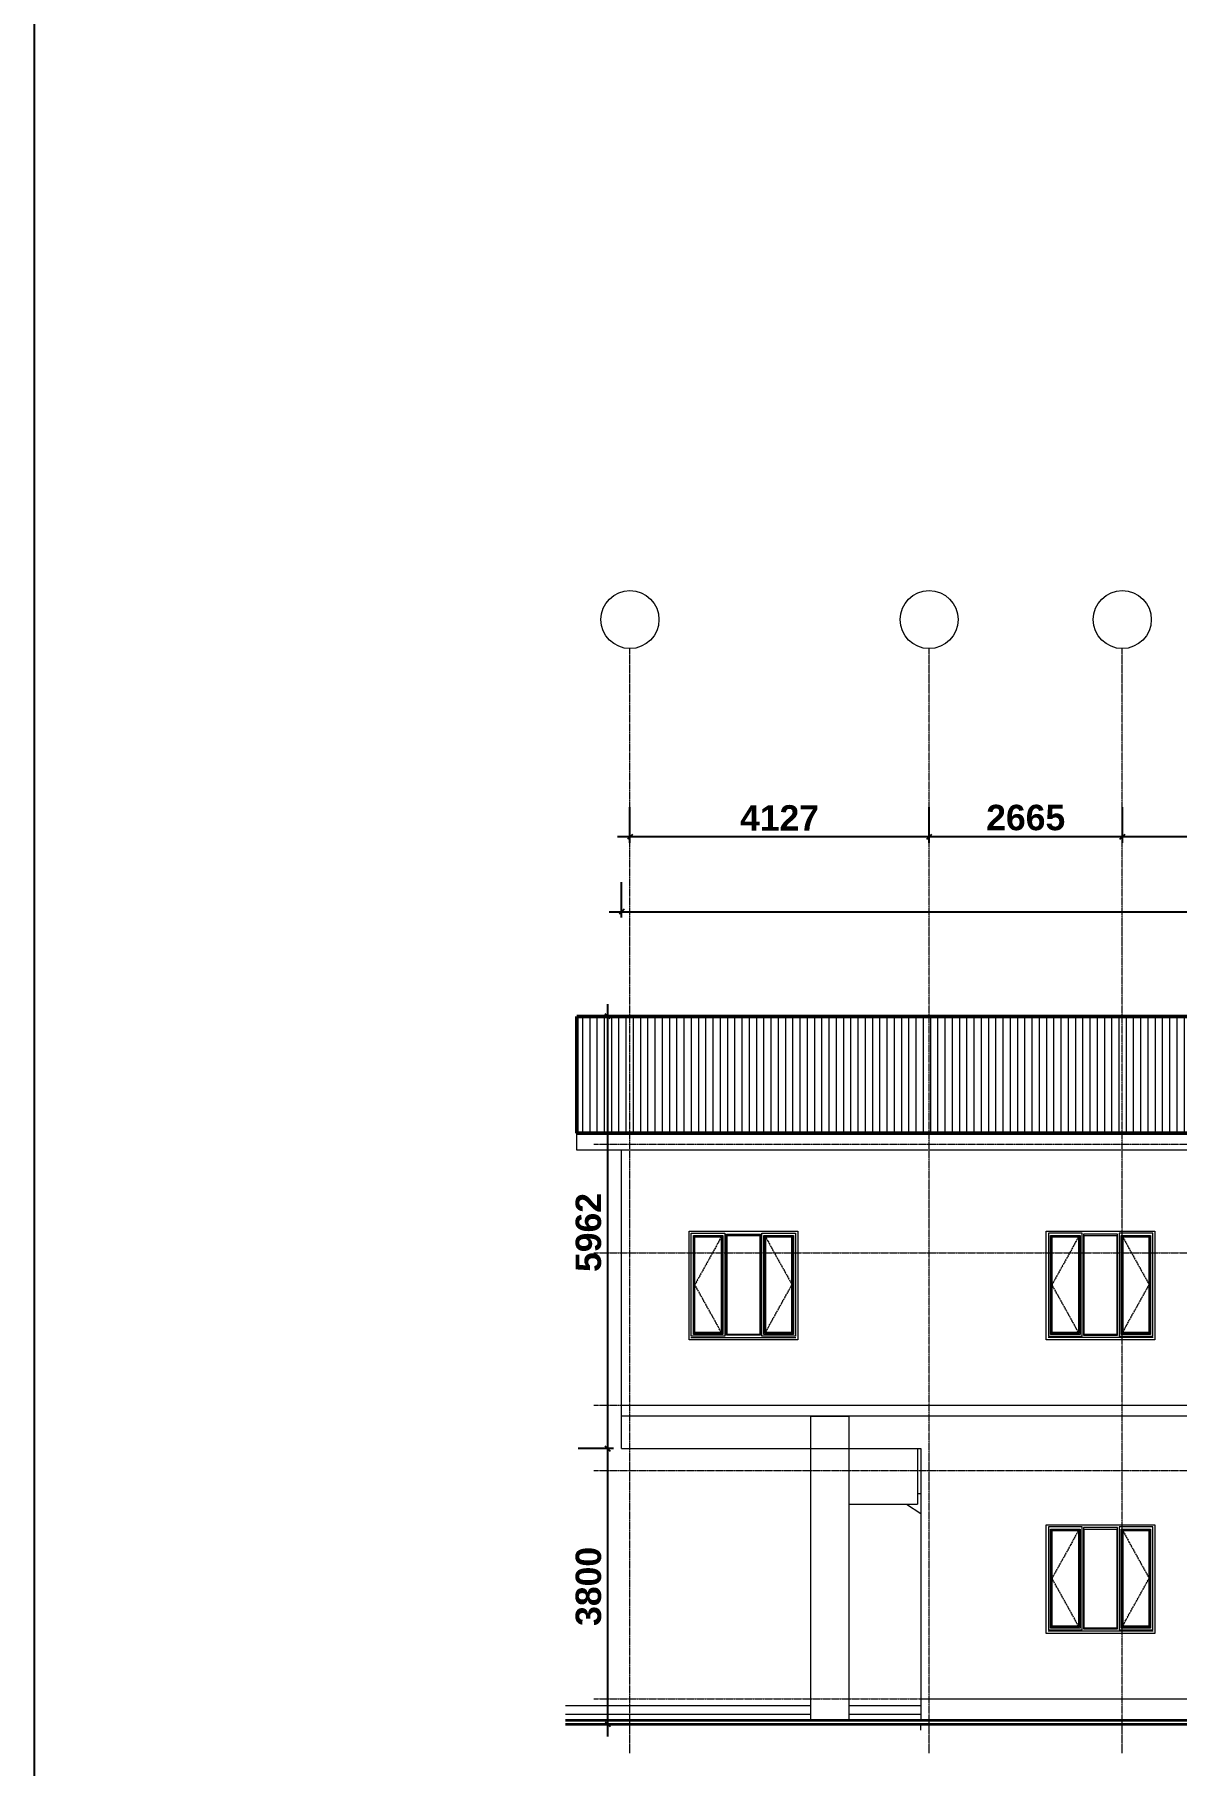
# Model space of a CAD drawing. Header units: inches. Extents: x 22 to 382261, y 22 to 371281.
# Drawn here: x 266401 to 282153, y 112689 to 136560 of the extents above; entities that cross this region are included whole.
import ezdxf

# ---------------------------------------------------------------- set-up
doc = ezdxf.new("R2010")
doc.units = ezdxf.units.IN
doc.header["$MEASUREMENT"] = 0
doc.linetypes.add('Centre', pattern=[31.75, 6.35, -4.7625, 15.875, -4.7625])
doc.linetypes.add('Grid Line 1_2_', pattern=[22.225, 12.7, -3.175, 3.175, -3.175])
for name, color, linetype, lineweight in [('A-ANNO-DIMS', 211, 'Continuous', 9), ('A-DETL-GENF', 92, 'Continuous', 9), ('A-DETL-THIN', 151, 'Continuous', 9), ('A-FLOR', 192, 'Continuous', 9), ('A-FLOR-LEVL', 51, 'Continuous', 9), ('A-GLAZ', 151, 'Continuous', 9), ('A-ROOF-OTLN', 132, 'Continuous', 9), ('I-WALL', 2, 'Continuous', 9), ('Q-CASE', 31, 'Continuous', 9), ('S-GRID', 1, 'Continuous', 9), ('S-GRID-IDEN', 1, 'Continuous', 9), ('S-STRS', 31, 'Continuous', 9)]:
    doc.layers.add(name, color=color, linetype=linetype, lineweight=lineweight)
doc.styles.add('Arial_B', font='arialbd.ttf', dxfattribs={"height": 350.793651})
doc.dimstyles.new('2', dxfattribs={"dimscale": 304.8, "dimtxt": 346.888196, "dimasz": 0.221354, "dimexe": 1.338583, "dimexo": 0.0625, "dimgap": 0.278871, "dimtad": 1, "dimdec": 0, "dimzin": 0, "dimdsep": 46, "dimtxsty": 'Arial_B', "dimblk1": 'OBLIQUE', "dimblk2": 'OBLIQUE', "dimsah": 1, "dimcen": 0.09, "dimdle": 0.557743, "dimazin": 0, "dimtfac": 1, "dimtdec": 4, "dimtix": 1, "dimtmove": 0, "dimatfit": 3, "dimfxl": 0.557743, "dimfxlon": 1, "dimtvp": 1, "dimtolj": 1, "dimtzin": 0, "dimarcsym": 2})

# ---------------------------------------------------------------- blocks, each defined once
blk = doc.blocks.new('Casework 1 - Casework 1-382926-Left Side Elevation - Callout 1')
at = {"layer": 'Q-CASE'}
for p, q in [((-23727, 207), (-20346, 207)), ((-20346, 203), (-23727, 203)), ((-23727, 90), (-20346, 90)), ((-19816, 207), (-18826, 207)), ((-18826, 203), (-19816, 203)), ((-19816, 90), (-18826, 90))]:
    blk.add_line(p, q, dxfattribs=at)
blk = doc.blocks.new('Casement - Plain-Triple _UK_ - W07 Casement - Plain-Triple _UK_-438158-Left Side Elevation - Callout 1')
at = {"layer": 'A-GLAZ'}
for p, q in [((-17066, 2670), (-17066, 1253)), ((-16601, 2670), (-17066, 2670)), ((-17036, 2640), (-16629, 2640)), ((-17036, 1275), (-17036, 2640)), ((-17016, 2620), (-17026, 2630)), ((-17026, 2630), (-17026, 1293)), ((-17026, 2630), (-16641, 2630)), ((-16641, 2630), (-16651, 2620)), ((-16641, 1293), (-16641, 2630)), ((-16629, 2640), (-16629, 1275)), ((-16601, 1253), (-16601, 2670)), ((-16111, 2660), (-16581, 2660)), ((-16581, 2660), (-16581, 1263)), ((-16571, 2640), (-16121, 2640)), ((-16571, 1275), (-16571, 2640)), ((-16121, 2640), (-16121, 1275)), ((-16111, 1263), (-16111, 2660)), ((-16091, 2670), (-16091, 1253)), ((-15626, 2670), (-16091, 2670)), ((-16063, 2640), (-15656, 2640)), ((-16063, 1275), (-16063, 2640)), ((-15666, 2630), (-16051, 2630)), ((-16051, 2630), (-16041, 2620)), ((-16051, 1293), (-16051, 2630)), ((-15676, 2620), (-15666, 2630)), ((-15666, 1293), (-15666, 2630)), ((-15656, 2640), (-15656, 1275)), ((-15626, 1253), (-15626, 2670)), ((-17016, 1303), (-17016, 2620)), ((-17016, 2620), (-16651, 2620)), ((-17016, 1303), (-17016, 2620)), ((-17016, 2620), (-16651, 2620)), ((-16651, 2620), (-16651, 1303)), ((-16651, 2620), (-16651, 1303)), ((-16041, 2620), (-15676, 2620)), ((-16041, 1303), (-16041, 2620)), ((-16041, 2620), (-16041, 1303)), ((-15676, 2620), (-16041, 2620)), ((-15676, 2620), (-15676, 1303)), ((-15676, 1303), (-15676, 2620)), ((-15621, 1234), (-17071, 1234)), ((-17066, 1253), (-16601, 1253)), ((-16629, 1275), (-17036, 1275)), ((-17016, 1303), (-17026, 1293)), ((-17026, 1293), (-16641, 1293)), ((-16651, 1303), (-17016, 1303)), ((-16651, 1303), (-17016, 1303)), ((-16651, 1303), (-16641, 1293)), ((-16581, 1263), (-16111, 1263)), ((-16121, 1275), (-16571, 1275)), ((-16091, 1253), (-15626, 1253)), ((-15656, 1275), (-16063, 1275)), ((-16041, 1303), (-16051, 1293)), ((-15666, 1293), (-16051, 1293)), ((-15676, 1303), (-16041, 1303)), ((-16041, 1303), (-15676, 1303)), ((-15676, 1303), (-15666, 1293))]:
    blk.add_line(p, q, dxfattribs=at)
at = {"layer": 'A-GLAZ', "linetype": 'Centre'}
for p, q in [((-16651, 2620), (-17016, 1962)), ((-16041, 2620), (-15676, 1962)), ((-16651, 1303), (-17016, 1962)), ((-16041, 1303), (-15676, 1962))]:
    blk.add_line(p, q, dxfattribs=at)
blk = doc.blocks.new('Casework 24 - Casework 23-690569-Left Side Elevation - Callout 1')
at = {"layer": 'Q-CASE'}
for p, q in [((-20346, 4200), (-19816, 4200)), ((-20346, 4200), (-20346, 0)), ((-19816, 0), (-19816, 4200))]:
    blk.add_line(p, q, dxfattribs=at)
blk = doc.blocks.new('Casement - Plain-Triple _UK_ - W07 Casement - Plain-Triple _UK_-853037-Left Side Elevation - Callout 1')
at = {"layer": 'A-GLAZ'}
for p, q in [((-21993, 6720), (-21528, 6720)), ((-21993, 5303), (-21993, 6720)), ((-21963, 5325), (-21963, 6690)), ((-21963, 6690), (-21556, 6690)), ((-21556, 6690), (-21556, 5325)), ((-21528, 6720), (-21528, 5303)), ((-21508, 6710), (-21038, 6710)), ((-21508, 5313), (-21508, 6710)), ((-21498, 5325), (-21498, 6690)), ((-21498, 6690), (-21048, 6690)), ((-21048, 6690), (-21048, 5325)), ((-21038, 6710), (-21038, 5313)), ((-21018, 5303), (-21018, 6720)), ((-21018, 6720), (-20553, 6720)), ((-20990, 5325), (-20990, 6690)), ((-20990, 6690), (-20583, 6690)), ((-20583, 6690), (-20583, 5325)), ((-20553, 6720), (-20553, 5303)), ((-21568, 6680), (-21953, 6680)), ((-21953, 6680), (-21943, 6670)), ((-21953, 6680), (-21953, 5343)), ((-21943, 6670), (-21578, 6670)), ((-21943, 5353), (-21943, 6670)), ((-21943, 6670), (-21578, 6670)), ((-21943, 5353), (-21943, 6670)), ((-21578, 6670), (-21568, 6680)), ((-21578, 6670), (-21578, 5353)), ((-21578, 6670), (-21578, 5353)), ((-21568, 6680), (-21568, 5343)), ((-20978, 6680), (-20978, 5343)), ((-20978, 6680), (-20593, 6680)), ((-20968, 6670), (-20978, 6680)), ((-20968, 5353), (-20968, 6670)), ((-20968, 6670), (-20603, 6670)), ((-20603, 6670), (-20968, 6670)), ((-20968, 6670), (-20968, 5353)), ((-20593, 6680), (-20603, 6670)), ((-20603, 6670), (-20603, 5353)), ((-20603, 5353), (-20603, 6670)), ((-20593, 5343), (-20593, 6680)), ((-21998, 5284), (-20548, 5284)), ((-21528, 5303), (-21993, 5303)), ((-21556, 5325), (-21963, 5325)), ((-21953, 5343), (-21943, 5353)), ((-21568, 5343), (-21953, 5343)), ((-21578, 5353), (-21943, 5353)), ((-21578, 5353), (-21943, 5353)), ((-21568, 5343), (-21578, 5353)), ((-21038, 5313), (-21508, 5313)), ((-21048, 5325), (-21498, 5325)), ((-20553, 5303), (-21018, 5303)), ((-20583, 5325), (-20990, 5325)), ((-20978, 5343), (-20968, 5353)), ((-20978, 5343), (-20593, 5343)), ((-20603, 5353), (-20968, 5353)), ((-20968, 5353), (-20603, 5353)), ((-20593, 5343), (-20603, 5353))]:
    blk.add_line(p, q, dxfattribs=at)
at = {"layer": 'A-GLAZ', "linetype": 'Centre'}
for p, q in [((-21578, 6670), (-21943, 6012)), ((-20968, 6670), (-20603, 6012)), ((-21578, 5353), (-21943, 6012)), ((-20968, 5353), (-20603, 6012))]:
    blk.add_line(p, q, dxfattribs=at)
blk = doc.blocks.new('Grid - Grid Head - Circle-749417-Left Side Elevation - Callout 1')
at = {"layer": 'S-GRID-IDEN'}
blk.add_circle((8484, 15184), 400, dxfattribs=at)
blk = doc.blocks.new('_Oblique')
at = {"color": 0, "linetype": 'ByBlock', "lineweight": -2}
blk.add_line((-0.5, -0.5), (0.5, 0.5), dxfattribs=at)
blk = doc.blocks.new('*D4939')
at = {"layer": 'A-ANNO-DIMS', "color": 0, "lineweight": -2, "transparency": 16777216}
for p, q in [((281407, 125415), (281407, 125904)), ((285687, 125415), (285687, 125904)), ((285857, 125496), (281237, 125496))]:
    blk.add_line(p, q, dxfattribs=at)
at = {"layer": 'Defpoints', "color": 0, "transparency": 16777216}
for p in [(281407, 125496), (281407, 125396), (285687, 125396)]:
    blk.add_point(p, dxfattribs=at)
at = {"layer": 'A-ANNO-DIMS', "color": 0, "lineweight": -2, "transparency": 16777216, "xscale": 67.46874999999999, "yscale": 67.46874999999999, "zscale": 67.46874999999999, "rotation": 180}
blk.add_blockref('_Oblique', (281407, 125496), dxfattribs=at)
at = {"layer": 'A-ANNO-DIMS', "color": 0, "lineweight": -2, "transparency": 16777216, "xscale": 67.46874999999999, "yscale": 67.46874999999999, "zscale": 67.46874999999999}
blk.add_blockref('_Oblique', (285687, 125496), dxfattribs=at)
at = {"layer": 'A-ANNO-DIMS', "color": 0, "transparency": 16777216, "insert": (283547, 125760), "char_height": 350.8, "width": 746.25, "attachment_point": 5, "style": 'Arial_B'}
blk.add_mtext('\\A1;4280', dxfattribs=at)
blk = doc.blocks.new('*D4940')
at = {"layer": 'A-ANNO-DIMS', "color": 0, "lineweight": -2, "transparency": 16777216}
for p, q in [((278742, 125415), (278742, 125904)), ((281407, 125415), (281407, 125904)), ((281577, 125496), (278572, 125496))]:
    blk.add_line(p, q, dxfattribs=at)
at = {"layer": 'Defpoints', "color": 0, "transparency": 16777216}
for p in [(278742, 125496), (278742, 125396), (281407, 125396)]:
    blk.add_point(p, dxfattribs=at)
at = {"layer": 'A-ANNO-DIMS', "color": 0, "lineweight": -2, "transparency": 16777216, "xscale": 67.46874999999999, "yscale": 67.46874999999999, "zscale": 67.46874999999999, "rotation": 180}
blk.add_blockref('_Oblique', (278742, 125496), dxfattribs=at)
at = {"layer": 'A-ANNO-DIMS', "color": 0, "lineweight": -2, "transparency": 16777216, "xscale": 67.46874999999999, "yscale": 67.46874999999999, "zscale": 67.46874999999999}
blk.add_blockref('_Oblique', (281407, 125496), dxfattribs=at)
at = {"layer": 'A-ANNO-DIMS', "color": 0, "transparency": 16777216, "insert": (280074, 125760), "char_height": 350.8, "width": 746.25, "attachment_point": 5, "style": 'Arial_B'}
blk.add_mtext('\\A1;2665', dxfattribs=at)
blk = doc.blocks.new('*D4941')
at = {"layer": 'A-ANNO-DIMS', "color": 0, "lineweight": -2, "transparency": 16777216}
for p, q in [((274614, 125415), (274614, 125904)), ((278742, 125415), (278742, 125904)), ((278912, 125496), (274444, 125496))]:
    blk.add_line(p, q, dxfattribs=at)
at = {"layer": 'Defpoints', "color": 0, "transparency": 16777216}
for p in [(274614, 125496), (274614, 125396), (278742, 125396)]:
    blk.add_point(p, dxfattribs=at)
at = {"layer": 'A-ANNO-DIMS', "color": 0, "lineweight": -2, "transparency": 16777216, "xscale": 67.46874999999999, "yscale": 67.46874999999999, "zscale": 67.46874999999999, "rotation": 180}
blk.add_blockref('_Oblique', (274614, 125496), dxfattribs=at)
at = {"layer": 'A-ANNO-DIMS', "color": 0, "lineweight": -2, "transparency": 16777216, "xscale": 67.46874999999999, "yscale": 67.46874999999999, "zscale": 67.46874999999999}
blk.add_blockref('_Oblique', (278742, 125496), dxfattribs=at)
at = {"layer": 'A-ANNO-DIMS', "color": 0, "transparency": 16777216, "insert": (276678, 125757), "char_height": 350.8, "width": 746.25, "attachment_point": 5, "style": 'Arial_B'}
blk.add_mtext('\\A1;4127', dxfattribs=at)
blk = doc.blocks.new('*D4942')
at = {"layer": 'A-ANNO-DIMS', "color": 0, "lineweight": -2, "transparency": 16777216}
for p, q in [((274499, 124382), (274499, 124871)), ((295992, 124382), (295992, 124871)), ((274329, 124463), (296162, 124463))]:
    blk.add_line(p, q, dxfattribs=at)
at = {"layer": 'Defpoints', "color": 0, "transparency": 16777216}
for p in [(295992, 124463), (274499, 124363), (295992, 124363)]:
    blk.add_point(p, dxfattribs=at)
at = {"layer": 'A-ANNO-DIMS', "color": 0, "lineweight": -2, "transparency": 16777216, "xscale": 67.46874999999999, "yscale": 67.46874999999999, "zscale": 67.46874999999999, "rotation": 180}
blk.add_blockref('_Oblique', (274499, 124463), dxfattribs=at)
at = {"layer": 'A-ANNO-DIMS', "color": 0, "lineweight": -2, "transparency": 16777216, "xscale": 67.46874999999999, "yscale": 67.46874999999999, "zscale": 67.46874999999999}
blk.add_blockref('_Oblique', (295992, 124463), dxfattribs=at)
at = {"layer": 'A-ANNO-DIMS', "color": 0, "transparency": 16777216, "insert": (285246, 124727), "char_height": 350.8, "width": 932.81, "attachment_point": 5, "style": 'Arial_B'}
blk.add_mtext('\\A1;21492', dxfattribs=at)
blk = doc.blocks.new('*D4945')
at = {"layer": 'A-ANNO-DIMS', "color": 0, "lineweight": -2, "transparency": 16777216}
for p, q in [((274307, 113088), (274307, 117228)), ((274388, 117058), (273899, 117058)), ((274226, 113258), (274715, 113258))]:
    blk.add_line(p, q, dxfattribs=at)
at = {"layer": 'Defpoints', "color": 0, "transparency": 16777216}
for p in [(274307, 117058), (274407, 117058), (274207, 113258)]:
    blk.add_point(p, dxfattribs=at)
at = {"layer": 'A-ANNO-DIMS', "color": 0, "lineweight": -2, "transparency": 16777216, "xscale": 67.46874999999999, "yscale": 67.46874999999999, "zscale": 67.46874999999999}
for p, rotation in [((274307, 117058), 90), ((274307, 113258), 270)]:
    blk.add_blockref('_Oblique', p, dxfattribs=dict(at, rotation=rotation))
at = {"layer": 'A-ANNO-DIMS', "color": 0, "transparency": 16777216, "insert": (274043, 115158), "char_height": 350.8, "width": 746.25, "attachment_point": 5, "rotation": 90, "style": 'Arial_B'}
blk.add_mtext('\\A1;3800', dxfattribs=at)
blk = doc.blocks.new('*D4946')
at = {"layer": 'A-ANNO-DIMS', "color": 0, "lineweight": -2, "transparency": 16777216}
for p, q in [((274307, 116888), (274307, 123190)), ((274226, 123020), (274715, 123020)), ((274388, 117058), (273899, 117058))]:
    blk.add_line(p, q, dxfattribs=at)
at = {"layer": 'Defpoints', "color": 0, "transparency": 16777216}
for p in [(274207, 123020), (274307, 123020), (274407, 117058)]:
    blk.add_point(p, dxfattribs=at)
at = {"layer": 'A-ANNO-DIMS', "color": 0, "lineweight": -2, "transparency": 16777216, "xscale": 67.46874999999999, "yscale": 67.46874999999999, "zscale": 67.46874999999999}
for p, rotation in [((274307, 123020), 90), ((274307, 117058), 270)]:
    blk.add_blockref('_Oblique', p, dxfattribs=dict(at, rotation=rotation))
at = {"layer": 'A-ANNO-DIMS', "color": 0, "transparency": 16777216, "insert": (274043, 120039), "char_height": 350.8, "width": 746.25, "attachment_point": 5, "rotation": 90, "style": 'Arial_B'}
blk.add_mtext('\\A1;5962', dxfattribs=at)

msp = doc.modelspace()

# ---------------------------------------------------------------- hatches: boundary and pattern name
at = {"layer": 'A-DETL-GENF'}
h = msp.add_hatch(dxfattribs=at)
h.set_pattern_fill('FP_7', color=174, style=0, pattern_type=2)
h.set_pattern_definition([(90, (296963.27, 114507.96), (-100, 6e-15), [])])
h.paths.add_polyline_path([(294539.6, 121410.3), (295991.6, 121410.3), (295991.6, 123020.1), (273880.5, 123020.1), (273880.5, 121410.3), (294466.6, 121410.3)])

# ---------------------------------------------------------------- linework, layer by layer
msp.add_lwpolyline([(266401.5, 172619), (336326.5, 172619), (336326.5, 100501.1), (266401.5, 100501.1)], close=True)
at = {"layer": 'A-DETL-THIN', "lineweight": 50}
for p, q in [((295991.6, 123020.1), (273880.5, 123020.1)), ((273880.5, 123020.1), (273880.5, 121410.3)), ((273880.5, 121410.3), (295991.6, 121410.3))]:
    msp.add_line(p, q, dxfattribs=at)
at = {"layer": 'A-FLOR'}
for p, q in [((274499.5, 117658), (283331.6, 117658)), ((283331.6, 117508), (274499.5, 117508))]:
    msp.add_line(p, q, dxfattribs=at)
at = {"layer": 'A-FLOR', "lineweight": 35}
for p, q in [((311117.6, 113308), (273725.8, 113308)), ((273725.8, 113258), (311117.6, 113258))]:
    msp.add_line(p, q, dxfattribs=at)
at = {"layer": 'A-FLOR-LEVL', "linetype": 'Grid Line 1_2_'}
for p, q in [((274114.5, 121258), (312992.1, 121258)), ((274114.5, 119758), (312992.1, 119758)), ((274114.5, 117658), (312992.1, 117658)), ((274114.5, 116758), (312992.1, 116758)), ((274114.5, 113608), (312992.1, 113608)), ((274114.5, 113308), (312992.1, 113308))]:
    msp.add_line(p, q, dxfattribs=at)
at = {"layer": 'A-ROOF-OTLN'}
for p, q in [((273880.5, 121175.3), (273880.5, 121410.3)), ((295991.6, 121175.3), (273880.5, 121175.3))]:
    msp.add_line(p, q, dxfattribs=at)
at = {"layer": 'I-WALL'}
for p, q in [((274499.5, 117058), (274499.5, 121175.3)), ((275429.5, 118558), (275429.5, 120058)), ((275429.5, 120058), (276929.5, 120058)), ((276929.5, 120058), (276929.5, 118558)), ((280356.6, 118558), (280356.6, 120058)), ((280356.6, 120058), (281856.6, 120058)), ((281856.6, 120058), (281856.6, 118558)), ((276929.5, 118558), (275429.5, 118558)), ((281856.6, 118558), (280356.6, 118558)), ((274499.5, 117058), (278626.6, 117058)), ((278626.6, 117058), (278626.6, 113308)), ((280356.6, 114508), (280356.6, 116008)), ((280356.6, 116008), (281856.6, 116008)), ((281856.6, 116008), (281856.6, 114508)), ((281856.6, 114508), (280356.6, 114508)), ((278626.6, 113608), (301246.6, 113608)), ((278626.6, 113177.1), (278626.6, 113258))]:
    msp.add_line(p, q, dxfattribs=at)
at = {"layer": 'S-GRID', "linetype": 'Grid Line 1_2_'}
for p, q in [((274614.5, 112858), (274614.5, 128092.2)), ((278741.6, 112858), (278741.6, 128092.2)), ((281406.6, 112858), (281406.6, 128092.2))]:
    msp.add_line(p, q, dxfattribs=at)
at = {"layer": 'S-STRS'}
for p, q in [((278581.6, 117058), (278581.6, 116958.5)), ((278581.6, 116958.5), (278581.6, 116784.5)), ((278581.6, 116784.5), (278581.6, 116610.5)), ((278581.6, 116610.5), (278581.6, 116436.5)), ((277636.6, 116290), (278581.6, 116290)), ((278428.1, 116290), (278626.6, 116164.4)), ((278581.6, 116440), (278626.6, 116440)), ((278581.6, 116436.5), (278581.6, 116290))]:
    msp.add_line(p, q, dxfattribs=at)

# ---------------------------------------------------------------- block references
at = {"layer": 'A-GLAZ', "linetype": 'Centre'}
for name, p in [('Casement - Plain-Triple _UK_ - W07 Casement - Plain-Triple _UK_-853037-Left Side Elevation - Callout 1', (297452.8, 113308)), ('Casement - Plain-Triple _UK_ - W07 Casement - Plain-Triple _UK_-438158-Left Side Elevation - Callout 1', (297452.8, 117358)), ('Casement - Plain-Triple _UK_ - W07 Casement - Plain-Triple _UK_-438158-Left Side Elevation - Callout 1', (297452.8, 113308))]:
    msp.add_blockref(name, p, dxfattribs=at)
at = {"layer": 'Q-CASE'}
for name in ['Casework 24 - Casework 23-690569-Left Side Elevation - Callout 1', 'Casework 1 - Casework 1-382926-Left Side Elevation - Callout 1']:
    msp.add_blockref(name, (297452.8, 113308), dxfattribs=at)
at = {"layer": 'S-GRID-IDEN'}
for p in [(266130.7, 113308), (270257.8, 113308), (272922.8, 113308)]:
    msp.add_blockref('Grid - Grid Head - Circle-749417-Left Side Elevation - Callout 1', p, dxfattribs=at)

# ---------------------------------------------------------------- dimensions: what is measured, and where the dimension line sits
at = {"layer": 'A-ANNO-DIMS'}
for base, p1, p2, override, picture, middle in [((274614.5, 125495.7), (278741.6, 125395.7), (274614.5, 125395.7), {"dimpost": '<>', "dimfxl": 4127.1}, '*D4941', (276678, 125756.8)), ((278741.6, 125495.7), (281406.6, 125395.7), (278741.6, 125395.7), {"dimpost": '<>', "dimfxl": 2665}, '*D4940', (280074.1, 125759.8)), ((281406.6, 125495.7), (285686.6, 125395.7), (281406.6, 125395.7), {"dimpost": '<>', "dimfxl": 4280}, '*D4939', (283546.6, 125759.9)), ((295991.6, 124463.1), (274499.5, 124363.1), (295991.6, 124363.1), {"dimpost": '<>', "dimfxl": 21492.1}, '*D4942', (285245.5, 124727.3))]:
    dim = msp.add_linear_dim(base=base, p1=p1, p2=p2, dimstyle='2', override=override, dxfattribs=at)
    dim.commit()
    dim.dimension.update_dxf_attribs({"geometry": picture, "text_midpoint": middle})
for base, p1, p2, override, picture, middle in [((274307.4, 123020.1), (274407.4, 117058), (274207.4, 123020.1), {"dimpost": '<>', "dimfxl": 5965.532861}, '*D4946', (274043.2, 120039.1)), ((274307.4, 117058), (274207.4, 113258), (274407.4, 117058), {"dimpost": '<>', "dimfxl": 3805.259518}, '*D4945', (274043.2, 115158))]:
    dim = msp.add_linear_dim(base=base, p1=p1, p2=p2, angle=90, dimstyle='2', override=override, dxfattribs=at)
    dim.commit()
    dim.dimension.update_dxf_attribs({"geometry": picture, "text_midpoint": middle})

doc.saveas('drawing.dxf')
